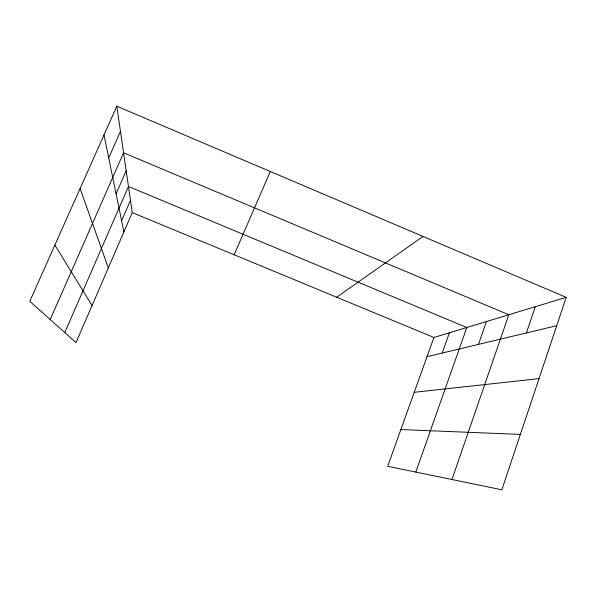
<?xml version="1.0" encoding="UTF-8"?>
<svg xmlns="http://www.w3.org/2000/svg" width="596" height="596" viewBox="0 0 596 596"><rect width="100%" height="100%" fill="white"/><g stroke="black" fill="none" stroke-linecap="round" stroke-linejoin="round"><path stroke-width="0.89" d="M566.2 297.329L501.854 489.785L387.676 466.281L433.918 337.478L566.2 297.329L116.809 106.215L29.8 301.278L76.005 342.618L132.267 212.601L116.809 106.215M526.395 332.933L535.312 306.702M451.954 479.512L508.813 314.748L123.581 152.814L50.206 319.53M478.484 344.376L486.47 321.527M415.807 472.069L466.824 327.495L128.468 186.474L64.785 332.575M442.21 353.048L449.429 332.769M121.599 220.766L130.479 200.308M234.139 254.775L270.323 171.499M116.086 193.856L126.188 170.776M108.718 157.903L120.466 131.388M336.673 297.218L423.026 236.441M427.027 356.676L556.716 325.692M414.235 392.302L539.015 378.631M400.855 429.567L520.368 434.41M132.267 212.601L433.918 337.478M54.869 245.068L92.052 305.532M80.095 188.515L108.33 267.909M104.009 134.905L123.886 231.956"/></g></svg>
